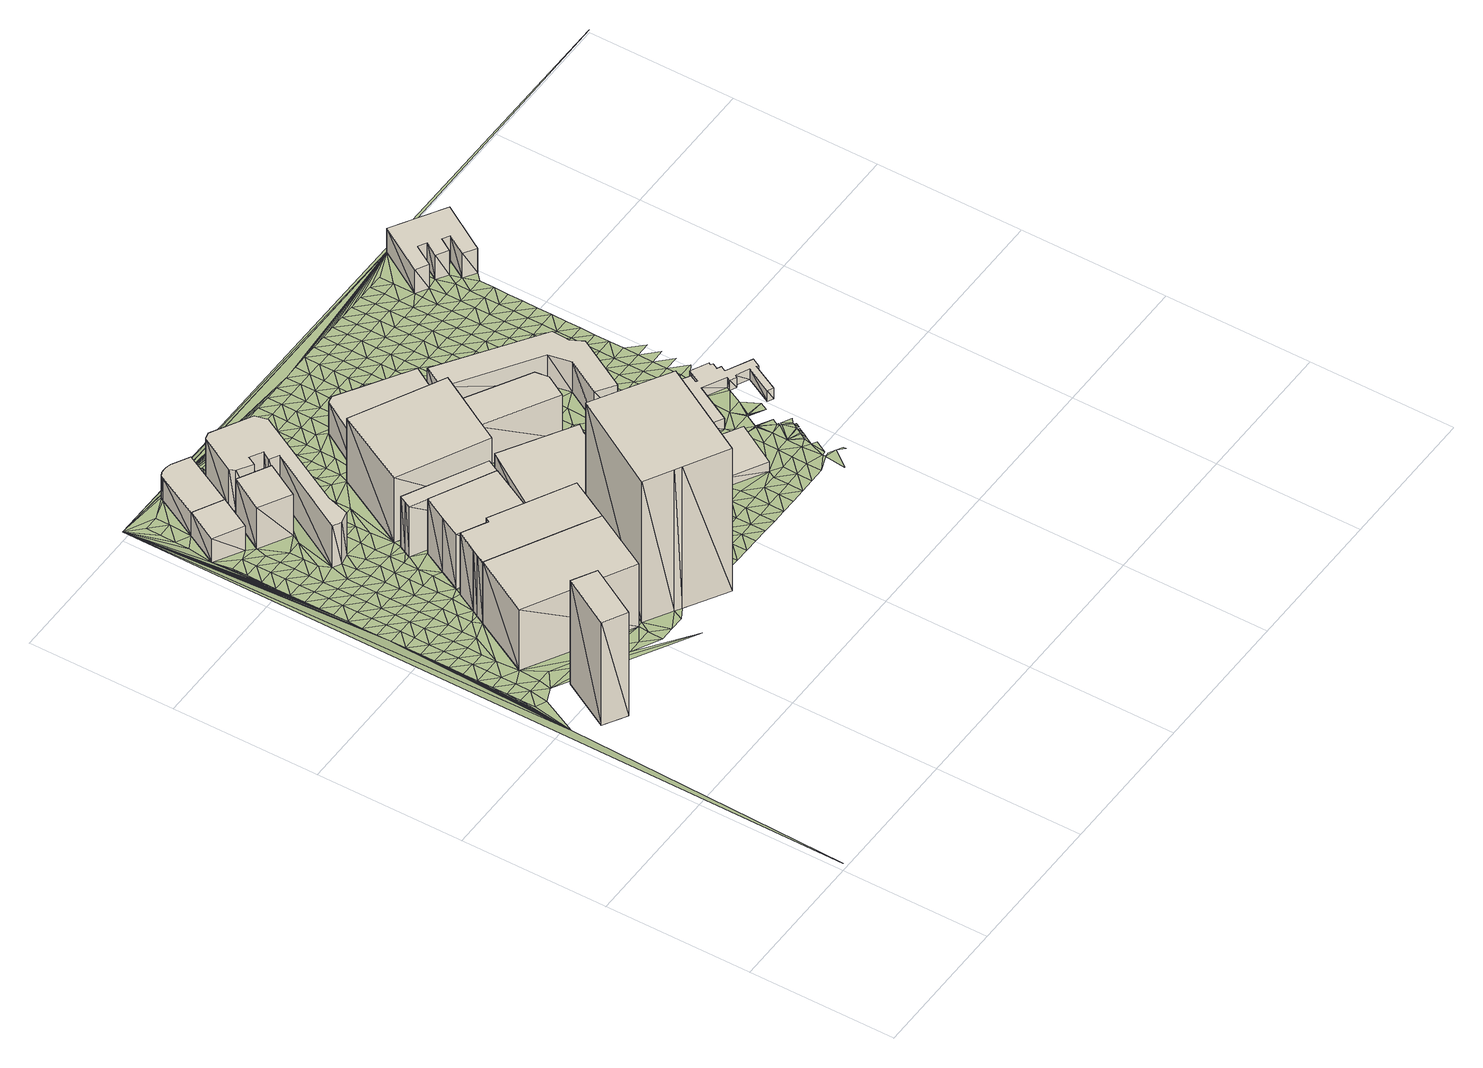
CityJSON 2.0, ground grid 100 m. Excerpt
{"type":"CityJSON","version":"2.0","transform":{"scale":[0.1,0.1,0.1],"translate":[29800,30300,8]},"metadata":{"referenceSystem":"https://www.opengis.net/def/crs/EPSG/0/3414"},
"CityObjects":{
"building1":{"type":"Building","attributes":{"height":84.47,"height_source":"onemap","building_archetype":"mixed_development","building_levels":"22","addr_housenumber":"3","addr_street":"Coleman Street","addr_postcode":"179804","gross_floor_area":51487,"built_year":"1990","onemap_storeys":28,"onemap_name":"PENINSULA.EXCELSIOR HOTEL"},"geometry":[{"type":"Solid","lod":"1","boundaries":[[[[0,1,2,3]],[[4,5,6,7]],[[3,2,5]],[[3,5,4]],[[2,1,6]],[[2,6,5]],[[1,0,7]],[[1,7,6]],[[0,3,4]],[[0,4,7]]]]}]},
"building2":{"type":"Building","attributes":{"height":49.52,"height_source":"onemap","building_archetype":"retail","building_levels":"3","addr_housenumber":"None","addr_street":"None","addr_postcode":"None","gross_floor_area":539.22,"onemap_storeys":17,"onemap_name":"GRAND PARK CITY HALL"},"geometry":[{"type":"Solid","lod":"1","boundaries":[[[[8,9,10,11,12,13]],[[14,15,16,17,18,19]],[[13,12,15]],[[13,15,14]],[[12,11,16]],[[12,16,15]],[[11,10,17]],[[11,17,16]],[[10,9,18]],[[10,18,17]],[[9,8,19]],[[9,19,18]],[[8,13,14]],[[8,14,19]]]]}]},
"building3":{"type":"Building","attributes":{"height":49.52,"height_source":"onemap","building_archetype":"industrial","building_levels":"3","addr_housenumber":"None","addr_street":"None","addr_postcode":"None","gross_floor_area":10696.5,"onemap_storeys":17,"onemap_name":"GRAND PARK CITY HALL"},"geometry":[{"type":"Solid","lod":"1","boundaries":[[[[10,20,21,22,23,11]],[[24,25,26,27,28,29]],[[11,23,25]],[[11,25,24]],[[23,22,26]],[[23,26,25]],[[22,21,27]],[[22,27,26]],[[21,20,28]],[[21,28,27]],[[20,10,29]],[[20,29,28]],[[10,11,24]],[[10,24,29]]]]}]},
"building4":{"type":"Building","attributes":{"height":19.18,"height_source":"onemap","building_archetype":"private_apartment","building_levels":"5","addr_housenumber":"50","addr_street":"Armenian Street","addr_postcode":"179938","gross_floor_area":2782.4,"onemap_storeys":6,"onemap_name":"WILMER PLACE"},"geometry":[{"type":"Solid","lod":"1","boundaries":[[[[30,31,32,33]],[[34,35,36,37]],[[33,32,35]],[[33,35,34]],[[32,31,36]],[[32,36,35]],[[31,30,37]],[[31,37,36]],[[30,33,34]],[[30,34,37]]]]}]},
"building5":{"type":"Building","attributes":{"height":49.52,"height_source":"onemap","building_archetype":"hotel","building_levels":"0","addr_housenumber":"10","addr_street":"Coleman Street","addr_postcode":"179809","gross_floor_area":20348,"built_year":"2018","onemap_storeys":17,"onemap_name":"GRAND PARK CITY HALL"},"geometry":[{"type":"Solid","lod":"1","boundaries":[[[[20,21,22,38,39,40,41,42,43,8,9,10]],[[29,44,45,46,47,48,49,50,51,26,27,28]],[[10,9,44]],[[10,44,29]],[[9,8,45]],[[9,45,44]],[[8,43,46]],[[8,46,45]],[[43,42,47]],[[43,47,46]],[[42,41,48]],[[42,48,47]],[[41,40,49]],[[41,49,48]],[[40,39,50]],[[40,50,49]],[[39,38,51]],[[39,51,50]],[[38,22,26]],[[38,26,51]],[[22,21,27]],[[22,27,26]],[[21,20,28]],[[21,28,27]],[[20,10,29]],[[20,29,28]]]]}]},
"building6":{"type":"Building","attributes":{"height":49.52,"height_source":"onemap","building_archetype":"industrial","building_levels":"0","addr_housenumber":"None","addr_street":"None","addr_postcode":"None","gross_floor_area":570.09,"onemap_storeys":17,"onemap_name":"GRAND PARK CITY HALL"},"geometry":[{"type":"Solid","lod":"1","boundaries":[[[[13,12,11,23,52,53]],[[54,55,56,57,58,59]],[[53,52,55]],[[53,55,54]],[[52,23,56]],[[52,56,55]],[[23,11,57]],[[23,57,56]],[[11,12,58]],[[11,58,57]],[[12,13,59]],[[12,59,58]],[[13,53,54]],[[13,54,59]]]]}]},
"building7":{"type":"Building","attributes":{"height":32.96,"height_source":"onemap","building_archetype":"office","building_levels":"5","addr_housenumber":"None","addr_street":"None","addr_postcode":"None","gross_floor_area":3222.1,"onemap_storeys":11,"onemap_name":"STAMFORD COURT"},"geometry":[{"type":"Solid","lod":"1","boundaries":[[[[60,61,62,63]],[[64,65,66,67]],[[63,62,65]],[[63,65,64]],[[62,61,66]],[[62,66,65]],[[61,60,67]],[[61,67,66]],[[60,63,64]],[[60,64,67]]]]}]},
"building8":{"type":"Building","attributes":{"height":18.42,"height_source":"onemap","building_archetype":"ihl","building_levels":"3","addr_housenumber":"71","addr_street":"Stamford Road","addr_postcode":"178895","gross_floor_area":2693.7,"onemap_storeys":6,"onemap_name":"VANGUARD BUILDING"},"geometry":[{"type":"Solid","lod":"1","boundaries":[[[[68,69,70,71,72,73,74,75,30,33]],[[76,77,78,79,80,81,82,83,84,85]],[[33,30,77]],[[33,77,76]],[[30,75,78]],[[30,78,77]],[[75,74,79]],[[75,79,78]],[[74,73,80]],[[74,80,79]],[[73,72,81]],[[73,81,80]],[[72,71,82]],[[72,82,81]],[[71,70,83]],[[71,83,82]],[[70,69,84]],[[70,84,83]],[[69,68,85]],[[69,85,84]],[[68,33,76]],[[68,76,85]]]]}]},
"building9":{"type":"Building","attributes":{"height":49.52,"height_source":"onemap","building_archetype":"hospital","building_levels":"3","addr_housenumber":"None","addr_street":"None","addr_postcode":"None","gross_floor_area":4389.87,"onemap_storeys":17,"onemap_name":"GRAND PARK CITY HALL"},"geometry":[{"type":"Solid","lod":"1","boundaries":[[[[8,13,53,39,40,41,42,86,43]],[[87,88,89,90,91,92,93,94,95]],[[43,86,88]],[[43,88,87]],[[86,42,89]],[[86,89,88]],[[42,41,90]],[[42,90,89]],[[41,40,91]],[[41,91,90]],[[40,39,92]],[[40,92,91]],[[39,53,93]],[[39,93,92]],[[53,13,94]],[[53,94,93]],[[13,8,95]],[[13,95,94]],[[8,43,87]],[[8,87,95]]]]}]},
"building10":{"type":"Building","attributes":{"height":44.49,"height_source":"onemap","building_archetype":"office","building_levels":"6","addr_housenumber":"None","addr_street":"None","addr_postcode":"None","gross_floor_area":9546.9,"onemap_storeys":15,"onemap_name":"SINGAPORE CHINESE CHAMBERS OF COMMERCE AND INDUSTRY"},"geometry":[{"type":"Solid","lod":"1","boundaries":[[[[96,97,98,99,100]],[[101,102,103,104,105]],[[100,99,102]],[[100,102,101]],[[99,98,103]],[[99,103,102]],[[98,97,104]],[[98,104,103]],[[97,96,105]],[[97,105,104]],[[96,100,101]],[[96,101,105]]]]}]},
"building11":{"type":"Building","attributes":{"height":49.52,"height_source":"onemap","building_archetype":"community_cultural","building_levels":"3","addr_housenumber":"None","addr_street":"None","addr_postcode":"None","gross_floor_area":525.78,"onemap_storeys":17,"onemap_name":"GRAND PARK CITY HALL"},"geometry":[{"type":"Solid","lod":"1","boundaries":[[[[53,52,23,22,38,39]],[[106,107,108,109,110,111]],[[39,38,107]],[[39,107,106]],[[38,22,108]],[[38,108,107]],[[22,23,109]],[[22,109,108]],[[23,52,110]],[[23,110,109]],[[52,53,111]],[[52,111,110]],[[53,39,106]],[[53,106,111]]]]}]},
"building12":{"type":"Building","attributes":{"height":32.96,"height_source":"onemap","building_archetype":"office","building_levels":"5","addr_housenumber":"61","addr_street":"Stamford Road","addr_postcode":"178892","gross_floor_area":6832,"built_year":"1996","onemap_storeys":11,"onemap_name":"STAMFORD COURT"},"geometry":[{"type":"Solid","lod":"1","boundaries":[[[[112,113,114,115,116,117,118,119,120,121,122,123,124,125,126]],[[127,128,129,130,131,132,133,134,135,136,137,138,139,140,141]],[[126,125,128]],[[126,128,127]],[[125,124,129]],[[125,129,128]],[[124,123,130]],[[124,130,129]],[[123,122,131]],[[123,131,130]],[[122,121,132]],[[122,132,131]],[[121,120,133]],[[121,133,132]],[[120,119,134]],[[120,134,133]],[[119,118,135]],[[119,135,134]],[[118,117,136]],[[118,136,135]],[[117,116,137]],[[117,137,136]],[[116,115,138]],[[116,138,137]],[[115,114,139]],[[115,139,138]],[[114,113,140]],[[114,140,139]],[[113,112,141]],[[113,141,140]],[[112,126,127]],[[112,127,141]]]]}]},
"building13":{"type":"Building","attributes":{"height":41.42,"height_source":"onemap","building_archetype":"community_cultural","building_levels":"0","addr_housenumber":"None","addr_street":"None","addr_postcode":"None","gross_floor_area":571.73,"onemap_storeys":14,"onemap_name":"MASJID BURHANI"},"geometry":[{"type":"Solid","lod":"1","boundaries":[[[[142,143,144,145,146]],[[147,148,149,150,151]],[[146,145,148]],[[146,148,147]],[[145,144,149]],[[145,149,148]],[[144,143,150]],[[144,150,149]],[[143,142,151]],[[143,151,150]],[[142,146,147]],[[142,147,151]]]]}]},
"building14":{"type":"Building","attributes":{"height":115.48,"height_source":"onemap","building_archetype":"mixed_development","building_levels":"0","addr_housenumber":"111","addr_street":"North Bridge Road","addr_postcode":"179098","gross_floor_area":50051,"built_year":"1980","onemap_storeys":38,"onemap_name":"PENINSULA PLAZA"},"geometry":[{"type":"Solid","lod":"1","boundaries":[[[[152,153,154,155,156,157]],[[158,159,160,161,162,163]],[[157,156,159]],[[157,159,158]],[[156,155,160]],[[156,160,159]],[[155,154,161]],[[155,161,160]],[[154,153,162]],[[154,162,161]],[[153,152,163]],[[153,163,162]],[[152,157,158]],[[152,158,163]]]]}]},
"building15":{"type":"Building","attributes":{"height":51.74,"height_source":"onemap","building_archetype":"hotel","building_levels":"0","addr_housenumber":"1","addr_street":"Hill Street","addr_postcode":"179949","gross_floor_area":3758.71,"built_year":"2024","onemap_storeys":17,"onemap_name":"TELEPHONE HOUSE"},"geometry":[{"type":"Solid","lod":"1","boundaries":[[[[164,165,166,167,168,169]],[[170,171,172,173,174,175]],[[169,168,171]],[[169,171,170]],[[168,167,172]],[[168,172,171]],[[167,166,173]],[[167,173,172]],[[166,165,174]],[[166,174,173]],[[165,164,175]],[[165,175,174]],[[164,169,170]],[[164,170,175]]]]}]},
"building16":{"type":"Building","attributes":{"height":17.81,"height_source":"onemap","building_archetype":"industrial","building_levels":"0","addr_housenumber":"None","addr_street":"None","addr_postcode":"None","gross_floor_area":4002.38,"onemap_storeys":6,"onemap_name":"CAPITOL PIAZZA"},"geometry":[{"type":"Solid","lod":"1","boundaries":[[[[176,177,178,179,180,181,182,183,184]],[[185,186,187,188,189,190,191,192,193]],[[184,183,186]],[[184,186,185]],[[183,182,187]],[[183,187,186]],[[182,181,188]],[[182,188,187]],[[181,180,189]],[[181,189,188]],[[180,179,190]],[[180,190,189]],[[179,178,191]],[[179,191,190]],[[178,177,192]],[[178,192,191]],[[177,176,193]],[[177,193,192]],[[176,184,185]],[[176,185,193]]]]}]},
"building17":{"type":"Building","attributes":{"height":25.91,"height_source":"onemap","building_archetype":"non_ihl","building_levels":"3","addr_housenumber":"None","addr_street":"None","addr_postcode":"None","gross_floor_area":6447.75,"onemap_storeys":9,"onemap_name":"STAMFORD HOUSE"},"geometry":[{"type":"Solid","lod":"1","boundaries":[[[[194,195,196,197,198,199,200,201]],[[202,203,204,205,206,207,208,209]],[[201,200,203]],[[201,203,202]],[[200,199,204]],[[200,204,203]],[[199,198,205]],[[199,205,204]],[[198,197,206]],[[198,206,205]],[[197,196,207]],[[197,207,206]],[[196,195,208]],[[196,208,207]],[[195,194,209]],[[195,209,208]],[[194,201,202]],[[194,202,209]]]]}]},
"building18":{"type":"Building","attributes":{"height":34.6,"height_source":"onemap","building_archetype":"industrial","building_levels":"0","addr_housenumber":"None","addr_street":"None","addr_postcode":"None","gross_floor_area":1329.32,"onemap_storeys":12,"onemap_name":"CAPITOL THEATRE"},"geometry":[{"type":"Solid","lod":"1","boundaries":[[[[210,211,212,213,214]],[[215,216,217,218,219]],[[214,213,216]],[[214,216,215]],[[213,212,217]],[[213,217,216]],[[212,211,218]],[[212,218,217]],[[211,210,219]],[[211,219,218]],[[210,214,215]],[[210,215,219]]]]}]},
"building19":{"type":"Building","attributes":{"height":6.83,"height_source":"onemap","building_archetype":"retail","building_levels":"1","addr_housenumber":"None","addr_street":"None","addr_postcode":"None","gross_floor_area":938.43,"onemap_storeys":2,"onemap_name":"SAINT ANDREW'S CATHEDRAL"},"geometry":[{"type":"Solid","lod":"1","boundaries":[[[[220,221,222,223]],[[224,225,226,227]],[[223,222,225]],[[223,225,224]],[[222,221,226]],[[222,226,225]],[[221,220,227]],[[221,227,226]],[[220,223,224]],[[220,224,227]]]]}]},
"building20":{"type":"Building","attributes":{"height":23.26,"height_source":"onemap","building_archetype":"hospital","building_levels":"3","addr_housenumber":"None","addr_street":"None","addr_postcode":"None","gross_floor_area":6256.83,"onemap_storeys":8,"onemap_name":"CAPITOL BUILDING"},"geometry":[{"type":"Solid","lod":"1","boundaries":[[[[228,229,230,231,232,233,234,235,236,237,238]],[[239,240,241,242,243,244,245,246,247,248,249]],[[238,237,240]],[[238,240,239]],[[237,236,241]],[[237,241,240]],[[236,235,242]],[[236,242,241]],[[235,234,243]],[[235,243,242]],[[234,233,244]],[[234,244,243]],[[233,232,245]],[[233,245,244]],[[232,231,246]],[[232,246,245]],[[231,230,247]],[[231,247,246]],[[230,229,248]],[[230,248,247]],[[229,228,249]],[[229,249,248]],[[228,238,239]],[[228,239,249]]]]}]},
"building21":{"type":"Building","attributes":{"height":7.81,"height_source":"onemap","building_archetype":"hdb","building_levels":"0","addr_housenumber":"None","addr_street":"None","addr_postcode":"None","gross_floor_area":1093.94,"onemap_storeys":3,"onemap_name":"SAINT ANDREW'S CATHEDRAL"},"geometry":[{"type":"Solid","lod":"1","boundaries":[[[[250,251,252,253,254,255,256,257,258,259,260,261,262,263,264,265,266,267,268,269,270,271,272,273]],[[274,275,276,277,278,279,280,281,282,283,284,285,286,287,288,289,290,291,292,293,294,295,296,297]],[[273,272,275]],[[273,275,274]],[[272,271,276]],[[272,276,275]],[[271,270,277]],[[271,277,276]],[[270,269,278]],[[270,278,277]],[[269,268,279]],[[269,279,278]],[[268,267,280]],[[268,280,279]],[[267,266,281]],[[267,281,280]],[[266,265,282]],[[266,282,281]],[[265,264,283]],[[265,283,282]],[[264,263,284]],[[264,284,283]],[[263,262,285]],[[263,285,284]],[[262,261,286]],[[262,286,285]],[[261,260,287]],[[261,287,286]],[[260,259,288]],[[260,288,287]],[[259,258,289]],[[259,289,288]],[[258,257,290]],[[258,290,289]],[[257,256,291]],[[257,291,290]],[[256,255,292]],[[256,292,291]],[[255,254,293]],[[255,293,292]],[[254,253,294]],[[254,294,293]],[[253,252,295]],[[253,295,294]],[[252,251,296]],[[252,296,295]],[[251,250,297]],[[251,297,296]],[[250,273,274]],[[250,274,297]]]]}]},
"building22":{"type":"Building","attributes":{"height":19.43,"height_source":"onemap","building_archetype":"private_apartment","building_levels":"0","addr_housenumber":"None","addr_street":"None","addr_postcode":"None","gross_floor_area":1295.52,"onemap_storeys":6,"onemap_name":"SMRT HEADQUARTER BUILDING"},"geometry":[{"type":"Solid","lod":"1","boundaries":[[[[298,299,300,301,302,303,304,305,306,307,308,309,310]],[[311,312,313,314,315,316,317,318,319,320,321,322,323]],[[310,309,312]],[[310,312,311]],[[309,308,313]],[[309,313,312]],[[308,307,314]],[[308,314,313]],[[307,306,315]],[[307,315,314]],[[306,305,316]],[[306,316,315]],[[305,304,317]],[[305,317,316]],[[304,303,318]],[[304,318,317]],[[303,302,319]],[[303,319,318]],[[302,301,320]],[[302,320,319]],[[301,300,321]],[[301,321,320]],[[300,299,322]],[[300,322,321]],[[299,298,323]],[[299,323,322]],[[298,310,311]],[[298,311,323]]]]}]},
"terrain1":{"type":"TINRelief","geometry":[{"type":"CompositeSurface","lod":"1","boundaries":[[[324,325,326]],[[325,327,328]],[[329,327,325]],[[330,325,328]],[[331,325,330]],[[332,325,331]],[[333,325,332]],[[327,334,328]],[[327,329,334]],[[335,325,333]],[[330,328,334]],[[336,325,335]],[[330,337,331]],[[338,325,336]],[[334,337,330]],[[339,325,338]],[[334,329,340]],[[332,331,341]],[[342,325,339]],[[337,341,331]],[[333,332,343]],[[337,334,344]],[[341,345,332]],[[340,344,334]],[[335,333,343]],[[332,345,343]],[[337,20,341]],[[335,346,336]],[[337,344,20]],[[346,335,343]],[[345,341,347]],[[340,348,344]],[[338,336,349]],[[345,347,343]],[[341,20,347]],[[349,336,346]],[[348,20,344]],[[350,339,338]],[[346,343,351]],[[350,338,349]],[[342,326,325]],[[340,352,348]],[[351,343,347]],[[339,353,342]],[[346,354,349]],[[350,355,339]],[[354,346,351]],[[356,342,353]],[[339,355,353]],[[352,340,357]],[[358,350,349]],[[358,349,354]],[[20,348,359]],[[356,360,361]],[[347,362,351]],[[353,360,356]],[[363,355,350]],[[350,358,364]],[[365,361,366]],[[354,351,362]],[[10,347,20]],[[359,348,352]],[[360,366,361]],[[350,364,363]],[[367,353,355]],[[358,354,362]],[[368,365,369]],[[360,353,367]],[[366,370,365]],[[355,363,367]],[[358,371,364]],[[342,356,326]],[[357,359,352]],[[372,368,369]],[[365,370,369]],[[358,362,371]],[[347,10,362]],[[360,373,366]],[[356,361,326]],[[364,374,363]],[[367,373,360]],[[372,375,376]],[[361,365,326]],[[371,374,364]],[[370,366,377]],[[369,375,372]],[[378,367,363]],[[379,359,357]],[[365,368,326]],[[373,377,366]],[[380,376,381]],[[363,374,378]],[[382,357,340]],[[370,383,369]],[[384,371,362]],[[368,372,326]],[[375,381,376]],[[373,367,385]],[[377,383,370]],[[21,20,359]],[[372,376,326]],[[385,367,378]],[[357,386,379]],[[387,380,388]],[[375,369,389]],[[390,374,371]],[[381,391,380]],[[362,10,384]],[[392,377,373]],[[376,380,326]],[[383,389,369]],[[359,379,393]],[[387,394,31]],[[380,391,388]],[[385,392,373]],[[371,384,390]],[[395,394,387]],[[375,396,381]],[[378,374,397]],[[387,326,380]],[[394,398,31]],[[389,396,375]],[[383,377,399]],[[397,385,378]],[[387,388,395]],[[392,400,377]],[[397,374,390]],[[398,394,401]],[[391,381,402]],[[398,403,31]],[[393,379,386]],[[9,384,10]],[[389,383,399]],[[396,402,381]],[[377,400,399]],[[31,326,387]],[[392,385,404]],[[394,395,401]],[[384,8,390]],[[405,403,398]],[[391,406,388]],[[385,397,404]],[[9,8,384]],[[389,407,396]],[[391,402,406]],[[31,403,405]],[[408,400,392]],[[398,401,405]],[[399,407,389]],[[382,386,357]],[[359,393,21]],[[388,409,395]],[[386,410,393]],[[404,408,392]],[[402,396,411]],[[390,412,397]],[[406,409,388]],[[326,31,413]],[[400,414,399]],[[8,412,390]],[[407,411,396]],[[395,415,401]],[[404,397,412]],[[408,414,400]],[[395,409,415]],[[410,386,416]],[[32,31,405]],[[413,31,30]],[[417,406,402]],[[418,407,399]],[[326,413,419]],[[401,420,405]],[[421,408,404]],[[414,418,399]],[[411,112,402]],[[422,326,419]],[[420,401,415]],[[404,412,421]],[[410,21,393]],[[423,409,406]],[[424,411,407]],[[412,8,43]],[[413,30,419]],[[112,417,402]],[[326,422,425]],[[418,424,407]],[[415,409,423]],[[414,408,426]],[[406,417,423]],[[408,421,427]],[[60,405,420]],[[32,405,60]],[[410,416,428]],[[422,419,429]],[[424,430,411]],[[408,427,426]],[[412,98,421]],[[411,113,112]],[[420,415,431]],[[432,418,414]],[[410,428,21]],[[412,43,98]],[[433,326,425]],[[429,419,30]],[[430,113,411]],[[425,422,429]],[[431,415,423]],[[414,426,432]],[[420,431,60]],[[434,424,418]],[[427,421,435]],[[416,436,428]],[[43,86,98]],[[424,434,430]],[[435,421,98]],[[425,429,433]],[[434,418,432]],[[437,417,112]],[[417,437,423]],[[153,21,428]],[[427,438,426]],[[428,436,153]],[[430,114,113]],[[431,423,437]],[[63,32,60]],[[426,438,432]],[[430,434,439]],[[427,435,438]],[[61,60,431]],[[74,326,433]],[[98,86,41]],[[439,114,430]],[[98,97,435]],[[30,75,429]],[[434,432,440]],[[438,441,432]],[[41,86,42]],[[75,433,429]],[[32,63,33]],[[431,437,61]],[[435,97,438]],[[436,154,153]],[[440,439,434]],[[432,441,440]],[[326,74,73]],[[439,442,114]],[[436,443,154]],[[73,72,326]],[[21,153,22]],[[441,438,144]],[[439,440,444]],[[72,71,326]],[[96,438,97]],[[433,75,74]],[[98,41,99]],[[444,442,439]],[[143,440,441]],[[112,126,437]],[[114,445,115]],[[438,96,144]],[[144,143,441]],[[445,114,442]],[[120,33,63]],[[155,154,443]],[[444,440,165]],[[142,440,143]],[[121,120,63]],[[165,440,142]],[[115,445,446]],[[61,437,126]],[[447,442,444]],[[63,122,121]],[[447,444,165]],[[445,442,448]],[[68,33,120]],[[448,446,445]],[[63,62,122]],[[448,442,447]],[[446,449,115]],[[62,61,126]],[[152,22,153]],[[446,448,450]],[[99,41,40]],[[451,446,450]],[[144,96,145]],[[447,165,452]],[[125,122,62]],[[446,451,449]],[[447,452,448]],[[68,120,119]],[[124,123,122]],[[124,122,125]],[[452,450,448]],[[62,126,125]],[[142,146,165]],[[451,450,453]],[[454,69,68]],[[22,152,38]],[[453,449,451]],[[449,116,115]],[[453,450,452]],[[99,455,177]],[[40,455,99]],[[69,456,70]],[[39,38,152]],[[68,119,454]],[[165,164,452]],[[100,145,96]],[[449,453,457]],[[454,458,69]],[[454,119,118]],[[99,177,459]],[[457,460,449]],[[99,459,100]],[[177,455,461]],[[40,461,455]],[[39,152,40]],[[453,452,164]],[[457,453,462]],[[454,118,458]],[[458,456,69]],[[463,177,461]],[[460,116,449]],[[40,463,461]],[[460,457,462]],[[146,166,165]],[[463,40,152]],[[164,462,453]],[[459,145,100]],[[462,464,460]],[[458,118,465]],[[70,456,466]],[[464,467,460]],[[465,118,117]],[[468,177,463]],[[460,467,469]],[[152,468,463]],[[145,459,166]],[[116,460,469]],[[464,462,470]],[[470,462,164]],[[471,459,177]],[[466,472,70]],[[456,458,465]],[[166,146,145]],[[473,467,464]],[[156,474,157]],[[470,473,464]],[[474,475,476]],[[477,469,467]],[[195,470,164]],[[478,468,152]],[[467,473,477]],[[465,117,479]],[[456,465,479]],[[471,166,459]],[[472,480,70]],[[116,469,481]],[[469,477,482]],[[116,483,117]],[[474,476,484]],[[485,473,470]],[[476,475,486]],[[470,195,485]],[[479,466,456]],[[482,481,469]],[[479,117,483]],[[477,473,487]],[[475,488,486]],[[481,483,116]],[[178,177,468]],[[177,176,471]],[[152,157,478]],[[164,197,195]],[[480,489,70]],[[477,487,482]],[[487,473,485]],[[476,486,490]],[[491,466,479]],[[492,468,478]],[[471,167,166]],[[484,157,474]],[[481,482,493]],[[483,491,479]],[[490,484,476]],[[487,493,482]],[[494,483,481]],[[495,486,488]],[[489,496,70]],[[472,466,491]],[[195,194,485]],[[481,493,494]],[[486,495,490]],[[488,497,495]],[[196,195,197]],[[498,491,483]],[[194,487,485]],[[483,494,499]],[[478,500,492]],[[471,176,167]],[[310,326,71]],[[501,493,487]],[[484,490,502]],[[178,468,492]],[[491,498,472]],[[499,498,483]],[[495,502,490]],[[164,169,197]],[[496,503,70]],[[157,500,478]],[[494,493,504]],[[168,167,213]],[[505,495,497]],[[213,167,176]],[[502,506,484]],[[487,194,501]],[[494,504,499]],[[498,480,472]],[[501,504,493]],[[507,157,484]],[[507,484,506]],[[502,495,508]],[[508,495,505]],[[503,509,70]],[[492,500,178]],[[498,499,510]],[[504,511,499]],[[512,506,502]],[[500,157,513]],[[510,480,498]],[[507,514,157]],[[510,499,511]],[[508,512,502]],[[194,201,501]],[[515,504,501]],[[513,157,514]],[[168,213,212]],[[506,516,507]],[[517,508,505]],[[71,70,310]],[[513,178,500]],[[512,518,506]],[[501,201,515]],[[489,480,510]],[[519,511,504]],[[514,507,516]],[[516,506,518]],[[512,508,520]],[[504,515,519]],[[521,508,517]],[[198,197,169]],[[522,510,511]],[[514,523,513]],[[169,168,212]],[[516,523,514]],[[508,521,520]],[[524,178,513]],[[510,522,489]],[[525,518,512]],[[522,511,519]],[[214,213,176]],[[526,515,201]],[[513,523,524]],[[512,520,525]],[[516,518,527]],[[517,528,521]],[[515,529,519]],[[178,524,530]],[[522,496,489]],[[169,199,198]],[[201,531,526]],[[515,526,529]],[[527,518,525]],[[532,523,516]],[[521,533,520]],[[519,534,522]],[[521,528,533]],[[534,519,529]],[[516,527,532]],[[535,199,169]],[[212,535,169]],[[524,523,536]],[[520,537,525]],[[179,178,530]],[[496,522,538]],[[533,537,520]],[[524,536,530]],[[538,522,534]],[[536,523,532]],[[539,529,526]],[[527,525,220]],[[540,526,531]],[[184,214,176]],[[541,199,535]],[[537,542,525]],[[531,201,200]],[[543,533,528]],[[527,220,532]],[[503,496,538]],[[539,526,540]],[[220,525,542]],[[544,534,529]],[[181,545,182]],[[546,530,536]],[[543,528,547]],[[181,180,545]],[[229,199,541]],[[548,537,533]],[[529,539,544]],[[549,530,546]],[[550,538,534]],[[531,551,540]],[[552,535,212]],[[179,530,549]],[[182,553,183]],[[532,554,536]],[[537,548,542]],[[533,543,548]],[[554,532,220]],[[553,182,545]],[[538,550,503]],[[541,535,555]],[[534,544,550]],[[546,536,554]],[[229,200,199]],[[539,540,556]],[[180,557,545]],[[183,553,184]],[[551,558,540]],[[557,180,179]],[[531,559,551]],[[543,547,560]],[[541,555,229]],[[179,549,561]],[[539,556,544]],[[546,562,549]],[[550,509,503]],[[556,540,558]],[[535,552,555]],[[542,221,220]],[[554,562,546]],[[179,561,557]],[[531,200,559]],[[545,563,553]],[[548,543,564]],[[212,211,552]],[[542,548,221]],[[561,549,565]],[[557,563,545]],[[560,564,543]],[[550,544,566]],[[556,567,544]],[[562,565,549]],[[184,553,568]],[[229,555,569]],[[570,558,551]],[[554,220,223]],[[571,551,559]],[[214,184,568]],[[566,509,550]],[[544,567,566]],[[563,572,553]],[[564,573,548]],[[574,557,561]],[[551,571,570]],[[555,552,569]],[[575,561,565]],[[310,70,509]],[[576,556,558]],[[577,562,554]],[[228,200,229]],[[553,572,568]],[[573,221,548]],[[557,574,563]],[[574,561,575]],[[578,559,200]],[[564,560,579]],[[580,509,566]],[[576,558,570]],[[581,567,556]],[[559,582,571]],[[565,562,583]],[[568,584,214]],[[585,572,563]],[[564,579,573]],[[578,200,228]],[[582,559,578]],[[579,560,586]],[[577,554,223]],[[552,587,569]],[[565,583,575]],[[556,576,581]],[[585,563,574]],[[562,577,583]],[[584,588,214]],[[588,210,214]],[[589,566,567]],[[570,571,590]],[[568,572,591]],[[587,552,211]],[[592,221,573]],[[590,571,582]],[[567,581,589]],[[585,591,572]],[[579,592,573]],[[593,580,566]],[[570,594,576]],[[574,575,595]],[[228,596,578]],[[583,597,575]],[[568,232,584]],[[582,578,596]],[[590,594,570]],[[595,585,574]],[[568,591,232]],[[566,589,593]],[[597,595,575]],[[569,230,229]],[[581,576,598]],[[586,599,579]],[[600,587,211]],[[590,582,601]],[[583,577,602]],[[577,223,602]],[[594,598,576]],[[603,588,584]],[[604,591,585]],[[582,596,601]],[[599,586,605]],[[210,606,211]],[[228,607,596]],[[608,221,592]],[[589,581,609]],[[602,597,583]],[[610,592,579]],[[210,588,606]],[[584,232,603]],[[585,595,604]],[[598,609,581]],[[594,590,611]],[[230,569,587]],[[612,590,601]],[[599,610,579]],[[211,606,600]],[[233,232,591]],[[593,589,613]],[[266,602,223]],[[587,600,614]],[[594,611,598]],[[595,597,615]],[[233,591,604]],[[609,613,589]],[[590,612,611]],[[603,606,588]],[[616,597,602]],[[601,596,617]],[[618,221,608]],[[592,610,608]],[[595,615,604]],[[596,607,617]],[[615,597,616]],[[599,605,619]],[[620,609,598]],[[266,223,267]],[[618,222,221]],[[613,621,593]],[[601,622,612]],[[598,611,620]],[[606,614,600]],[[232,231,603]],[[617,622,601]],[[623,613,609]],[[610,599,624]],[[625,619,605]],[[607,228,626]],[[267,223,222]],[[614,230,587]],[[615,627,604]],[[233,604,628]],[[609,620,623]],[[629,602,266]],[[630,611,612]],[[616,602,629]],[[610,624,608]],[[599,619,624]],[[622,631,612]],[[628,604,627]],[[231,606,603]],[[632,621,613]],[[633,617,607]],[[630,620,611]],[[629,615,616]],[[613,623,632]],[[612,631,630]],[[634,625,635]],[[230,614,606]],[[617,633,622]],[[633,607,636]],[[618,608,637]],[[624,638,608]],[[636,607,639]],[[640,627,615]],[[621,632,641]],[[625,634,642]],[[230,606,231]],[[643,644,619]],[[644,624,619]],[[623,620,645]],[[646,631,622]],[[647,267,222]],[[648,620,630]],[[637,608,638]],[[222,618,649]],[[622,633,646]],[[615,629,640]],[[233,628,650]],[[623,645,632]],[[651,628,627]],[[645,620,648]],[[652,647,222]],[[618,637,653]],[[624,654,638]],[[655,630,631]],[[656,644,643]],[[654,624,644]],[[639,607,626]],[[649,618,653]],[[265,629,266]],[[636,657,633]],[[228,238,626]],[[658,222,649]],[[631,646,655]],[[651,627,640]],[[659,222,658]],[[222,659,652]],[[660,641,632]],[[657,636,639]],[[647,661,267]],[[662,638,654]],[[663,664,634]],[[654,644,665]],[[648,630,666]],[[660,632,645]],[[638,662,667]],[[668,233,650]],[[669,653,637]],[[646,633,670]],[[637,671,669]],[[672,637,638]],[[630,655,666]],[[628,651,650]],[[667,673,638]],[[310,509,580]],[[652,674,647]],[[670,633,657]],[[667,662,675]],[[673,676,638]],[[648,677,645]],[[637,678,671]],[[679,641,660]],[[680,667,675]],[[629,265,640]],[[681,638,676]],[[682,671,678]],[[672,638,683]],[[668,234,233]],[[684,652,685]],[[681,683,638]],[[666,677,648]],[[661,647,686]],[[686,647,674]],[[672,678,637]],[[655,646,687]],[[688,657,639]],[[689,690,682]],[[691,690,689]],[[692,646,670]],[[673,693,676]],[[661,268,267]],[[694,660,645]],[[651,640,695]],[[626,688,639]],[[674,652,684]],[[689,682,678]],[[687,666,655]],[[696,676,693]],[[677,694,645]],[[687,646,692]],[[697,678,672]],[[698,670,657]],[[695,650,651]],[[593,310,580]],[[681,699,683]],[[700,661,686]],[[679,660,701]],[[681,702,699]],[[695,640,265]],[[661,700,703]],[[657,688,698]],[[683,704,705]],[[683,699,704]],[[706,677,666]],[[694,701,660]],[[707,699,702]],[[692,670,708]],[[709,668,650]],[[666,687,706]],[[704,710,705]],[[711,712,713]],[[714,661,703]],[[670,698,708]],[[695,709,650]],[[711,715,712]],[[715,711,716]],[[714,703,717]],[[717,718,714]],[[719,688,626]],[[701,720,679]],[[716,721,718]],[[722,694,677]],[[677,706,723]],[[238,724,626]],[[687,692,725]],[[621,310,593]],[[708,726,692]],[[626,724,719]],[[709,727,668]],[[728,695,265]],[[694,722,701]],[[698,688,729]],[[668,730,234]],[[677,723,722]],[[721,716,711]],[[721,714,718]],[[661,270,268]],[[687,725,706]],[[725,692,726]],[[727,730,668]],[[714,270,661]],[[729,708,698]],[[709,695,731]],[[729,688,719]],[[732,720,701]],[[264,728,265]],[[695,728,731]],[[235,234,733]],[[236,235,734]],[[735,723,706]],[[701,722,732]],[[237,236,734]],[[736,724,238]],[[737,726,708]],[[727,709,738]],[[263,262,264]],[[735,706,725]],[[730,733,234]],[[621,641,310]],[[724,739,719]],[[708,729,737]],[[731,738,709]],[[740,238,237]],[[732,741,720]],[[736,739,724]],[[269,268,270]],[[235,733,734]],[[264,262,261]],[[722,723,742]],[[725,726,743]],[[727,744,730]],[[261,728,264]],[[745,723,735]],[[719,746,729]],[[731,728,747]],[[740,736,238]],[[737,743,726]],[[738,744,727]],[[742,732,722]],[[734,740,237]],[[723,745,742]],[[746,719,739]],[[747,728,261]],[[748,735,725]],[[733,730,749]],[[729,750,737]],[[751,738,731]],[[743,748,725]],[[744,749,730]],[[641,679,310]],[[752,741,732]],[[746,750,729]],[[747,751,731]],[[745,735,753]],[[739,736,754]],[[733,755,734]],[[732,742,752]],[[756,736,740]],[[757,743,737]],[[744,738,758]],[[748,753,735]],[[755,733,749]],[[746,739,754]],[[750,757,737]],[[736,756,754]],[[758,738,751]],[[742,745,759]],[[734,760,740]],[[761,747,261]],[[741,752,762]],[[748,743,763]],[[764,749,744]],[[753,759,745]],[[755,760,734]],[[746,765,750]],[[747,761,751]],[[679,720,310]],[[743,757,763]],[[764,744,758]],[[752,742,766]],[[756,740,767]],[[754,765,746]],[[748,768,753]],[[759,766,742]],[[760,767,740]],[[757,750,769]],[[755,749,770]],[[758,751,771]],[[763,768,748]],[[772,749,764]],[[773,762,752]],[[756,774,754]],[[765,769,750]],[[759,753,775]],[[760,755,770]],[[766,773,752]],[[767,774,756]],[[770,749,772]],[[776,764,758]],[[768,775,753]],[[720,741,310]],[[777,763,757]],[[765,754,778]],[[769,779,757]],[[760,780,767]],[[773,781,762]],[[774,778,754]],[[766,759,298]],[[763,777,768]],[[782,772,764]],[[759,775,783]],[[757,779,777]],[[770,780,760]],[[765,784,769]],[[298,759,783]],[[774,767,785]],[[778,784,765]],[[773,766,786]],[[787,775,768]],[[780,785,767]],[[779,769,788]],[[787,768,777]],[[741,762,310]],[[298,786,766]],[[786,781,773]],[[784,788,769]],[[778,774,789]],[[785,790,774]],[[783,775,299]],[[787,791,775]],[[777,779,792]],[[784,778,789]],[[299,298,783]],[[788,793,779]],[[774,790,789]],[[775,791,299]],[[786,794,781]],[[792,787,777]],[[779,793,792]],[[784,795,788]],[[781,310,762]],[[789,795,784]],[[796,791,787]],[[793,788,797]],[[787,792,798]],[[795,797,788]],[[299,791,302]],[[787,798,796]],[[326,310,799]],[[786,298,310]],[[781,794,310]],[[792,793,800]],[[797,801,793]],[[791,796,302]],[[798,792,800]],[[794,786,310]],[[793,801,800]],[[300,299,302]],[[796,798,306]],[[302,796,303]],[[800,802,798]],[[802,306,798]],[[303,796,306]],[[301,300,302]],[[307,306,802]],[[305,303,306]],[[303,305,304]]]}]}
},
"vertices":[
[184,1798,72],[342,1709,67],[536,2048,60],[378,2137,65],[378,2137,916],[536,2048,916],[342,1709,916],[184,1798,916],
[582,2944,58],[557,2898,59],[526,2842,60],[662,2769,56],[691,2823,55],[718,2871,54],[718,2871,555],[691,2823,555],[662,2769,555],[526,2842,555],[557,2898,555],[582,2944,555],
[311,2448,67],[1010,2071,45],[1226,2465,38],[1093,2537,42],[662,2769,562],[1093,2537,562],[1226,2465,562],[1010,2071,562],[311,2448,562],[526,2842,562],
[195,4651,74],[80,4431,73],[274,4325,67],[393,4545,71],[393,4545,266],[274,4325,266],[80,4431,266],[195,4651,266],
[1254,2518,37],[1281,2568,36],[1374,2737,33],[844,3022,50],[827,2991,50],[657,3083,56],[557,2898,562],[582,2944,562],[657,3083,562],[827,2991,562],[844,3022,562],[1374,2737,562],[1281,2568,562],[1254,2518,562],
[1122,2590,41],[1149,2639,41],[1149,2639,551],[1122,2590,551],[1093,2537,551],[662,2769,551],[691,2823,551],[718,2871,551],
[322,4276,65],[531,4159,62],[664,4394,68],[455,4510,71],[455,4510,400],[664,4394,400],[531,4159,400],[322,4276,400],
[581,4902,77],[466,4966,79],[444,4973,80],[424,4976,80],[401,4976,80],[380,4974,80],[360,4963,81],[344,4939,80],[393,4545,265],[195,4651,265],[344,4939,265],[360,4963,265],[380,4974,265],[401,4976,265],[424,4976,265],[444,4973,265],[466,4966,265],[581,4902,265],
[736,3040,53],[657,3083,553],[736,3040,553],[827,2991,553],[844,3022,553],[1374,2737,553],[1281,2568,553],[1149,2639,553],[718,2871,553],[582,2944,553],
[842,3428,50],[759,3268,52],[686,3127,55],[1103,2914,42],[1259,3215,38],[1259,3215,500],[1103,2914,500],[686,3127,500],[759,3268,500],[842,3428,500],
[1281,2568,538],[1254,2518,538],[1226,2465,538],[1093,2537,538],[1122,2590,538],[1149,2639,538],
[434,3826,62],[489,3795,60],[570,3814,58],[617,3969,57],[968,4616,69],[950,4700,71],[683,4847,75],[639,4837,76],[498,4586,72],[510,4546,72],[612,4483,70],[643,4540,71],[729,4493,70],[694,4434,69],[755,4398,68],[755,4398,405],[694,4434,405],[729,4493,405],[643,4540,405],[612,4483,405],[510,4546,405],[498,4586,405],[639,4837,405],[683,4847,405],[950,4700,405],[968,4616,405],[617,3969,405],[570,3814,405],[489,3795,405],[434,3826,405],
[803,3588,51],[779,3542,51],[758,3502,52],[1286,3232,39],[1330,3317,41],[1330,3317,466],[1286,3232,466],[758,3502,466],[779,3542,466],[803,3588,466],
[1420,2706,32],[1050,2076,44],[1234,1972,38],[1282,1945,37],[1566,1783,28],[1925,2409,18],[1925,2409,1199],[1566,1783,1199],[1282,1945,1199],[1234,1972,1199],[1050,2076,1199],[1420,2706,1199],
[1077,4142,61],[814,3641,50],[1400,3343,41],[1497,3515,46],[1545,3598,48],[1679,3832,52],[1679,3832,579],[1545,3598,579],[1497,3515,579],[1400,3343,579],[814,3641,579],[1077,4142,579],
[1603,3454,44],[1297,2986,36],[1982,2551,22],[2152,2846,29],[2077,2890,30],[2006,2972,32],[1997,3036,34],[2028,3114,36],[2074,3170,37],[2074,3170,223],[2028,3114,223],[1997,3036,223],[2006,2972,223],[2077,2890,223],[2152,2846,223],[1982,2551,223],[1297,2986,223],[1603,3454,223],
[1350,4444,63],[1179,4162,62],[1434,4009,57],[1422,3989,57],[1670,3840,52],[1681,3857,52],[1864,4160,54],[1397,4452,62],[1397,4452,322],[1864,4160,322],[1681,3857,322],[1670,3840,322],[1422,3989,322],[1434,4009,322],[1179,4162,322],[1350,4444,322],
[2159,3438,42],[2146,3529,43],[1708,3780,51],[1587,3571,47],[2075,3293,40],[2075,3293,397],[1587,3571,397],[1708,3780,397],[2146,3529,397],[2159,3438,397],
[2278,2286,15],[2525,2146,12],[2690,2432,19],[2443,2573,23],[2443,2573,91],[2690,2432,91],[2525,2146,91],[2278,2286,91],
[1927,4135,53],[1845,3979,52],[2398,3605,41],[2428,3452,39],[2290,3210,38],[2415,3129,35],[2615,3482,37],[2605,3502,37],[2572,3567,38],[2577,3652,39],[2579,3688,40],[2579,3688,285],[2577,3652,285],[2572,3567,285],[2605,3502,285],[2615,3482,285],[2415,3129,285],[2290,3210,285],[2428,3452,285],[2398,3605,285],[1845,3979,285],[1927,4135,285],
[2997,2466,20],[3035,2447,20],[3129,2628,21],[3143,2620,21],[3172,2676,21],[3000,2764,24],[3019,2799,24],[2991,2813,25],[3012,2853,25],[2997,2861,25],[3006,2877,25],[2889,2936,28],[2844,2850,27],[2833,2856,27],[2858,2907,28],[2730,2982,30],[2537,2627,24],[2668,2550,22],[2805,2802,27],[2962,2722,24],[2950,2698,24],[2993,2676,23],[3002,2694,23],[3091,2649,22],[3091,2649,108],[3002,2694,108],[2993,2676,108],[2950,2698,108],[2962,2722,108],[2805,2802,108],[2668,2550,108],[2537,2627,108],[2730,2982,108],[2858,2907,108],[2833,2856,108],[2844,2850,108],[2889,2936,108],[3006,2877,108],[2997,2861,108],[3012,2853,108],[2991,2813,108],[3019,2799,108],[3000,2764,108],[3172,2676,108],[3143,2620,108],[3129,2628,108],[3035,2447,108],[2997,2466,108],
[2601,4658,51],[2684,4608,49],[2771,4750,50],[2826,4717,49],[2767,4621,48],[2844,4574,47],[2900,4664,47],[2948,4635,46],[2864,4498,46],[2949,4446,44],[2980,4497,44],[3148,4769,46],[2800,4981,52],[2800,4981,246],[3148,4769,246],[2980,4497,246],[2949,4446,246],[2864,4498,246],[2948,4635,246],[2900,4664,246],[2844,4574,246],[2767,4621,246],[2826,4717,246],[2771,4750,246],[2684,4608,246],[2601,4658,246],
[0,0,64],[53,1919,76],[0,5000,83],[100,2200,74],[100,2300,74],[176,2170,72],[100,2400,74],[100,2500,74],[100,2600,74],[100,2700,74],[200,2300,71],[100,2800,74],[100,2900,73],[200,2400,71],[100,3000,73],[100,3100,73],[283,2214,68],[200,2500,71],[100,3200,73],[200,2700,70],[300,2300,68],[200,2600,71],[200,2800,70],[300,2600,67],[400,2300,64],[200,2900,70],[200,3000,70],[300,2700,67],[500,2200,61],[200,3200,70],[300,2800,67],[200,3100,70],[100,3300,73],[600,2100,58],[300,2900,67],[600,2200,58],[200,3300,70],[100,3400,73],[400,2800,64],[300,3100,67],[300,3000,67],[100,3500,73],[200,3400,70],[300,3200,67],[100,3600,73],[200,3600,70],[200,3500,70],[400,2900,64],[100,3700,73],[300,3300,67],[400,3000,64],[200,3700,70],[100,3800,73],[300,3400,67],[400,3100,64],[700,2100,55],[100,3900,73],[200,3800,70],[1168,1735,41],[300,3500,67],[500,2900,61],[400,3200,64],[800,2000,52],[100,4000,72],[200,4000,69],[300,3600,67],[500,3000,61],[200,3900,69],[400,3300,64],[800,2100,52],[100,4100,72],[200,4100,69],[300,3700,66],[500,3100,61],[100,4200,72],[400,3500,63],[400,3400,64],[200,4200,69],[300,3800,66],[100,4300,72],[500,3200,61],[200,4300,69],[300,3900,66],[400,3600,63],[500,3300,60],[300,4000,66],[900,2000,49],[400,3700,63],[600,3100,58],[100,4600,73],[500,3400,60],[300,4100,66],[1000,1900,46],[400,3900,63],[500,3500,60],[100,4700,75],[300,4200,66],[600,3200,57],[100,4800,78],[400,4000,63],[500,3600,60],[100,4900,80],[600,3400,57],[600,3300,57],[1000,2000,46],[200,4800,78],[500,3700,60],[400,4100,63],[600,3500,57],[200,4900,80],[600,3600,57],[700,3300,54],[1100,1900,43],[500,4100,60],[700,3400,54],[600,3700,57],[700,3600,54],[700,3500,54],[700,3800,54],[1200,1900,40],[700,3700,54],[700,3900,55],[700,4000,58],[800,3800,53],[800,3900,55],[800,4200,63],[800,4000,58],[800,4100,60],[900,4000,58],[900,4100,60],[700,4900,76],[1200,2900,39],[900,4900,73],[900,4200,63],[800,4900,75],[1300,3100,36],[900,4300,65],[1300,2900,36],[1000,4200,63],[1400,2800,33],[1000,4300,65],[900,4800,72],[1000,4900,72],[1000,4400,67],[1600,2700,26],[1000,4500,68],[1100,4200,63],[1500,3400,43],[1100,4900,71],[1100,4300,64],[1700,1900,24],[1800,1900,21],[1800,2000,21],[1100,4400,65],[1700,2600,23],[1000,4800,71],[1200,4900,70],[1100,4600,68],[1100,4500,67],[1100,4700,69],[1900,2200,17],[1200,4300,63],[1900,2000,17],[1200,4400,64],[1900,1900,18],[1300,4900,69],[1900,2100,17],[1100,4800,70],[1800,2600,23],[1200,4500,65],[1200,4600,66],[2000,2000,14],[1400,4900,68],[2000,1900,14],[1200,4800,69],[1200,4700,68],[1900,2500,20],[1300,4500,64],[2000,2100,14],[1500,4900,66],[1300,4600,65],[2100,1900,11],[2000,2200,14],[2000,2300,15],[2100,2000,11],[1600,4900,65],[1300,4800,68],[1300,4700,66],[2100,2100,11],[2000,2500,20],[2000,2400,18],[1400,4600,64],[2100,2300,15],[2200,1900,8],[2100,2200,13],[1400,4700,65],[2200,2100,10],[2200,2000,8],[1400,4800,66],[2100,2400,18],[2100,2500,20],[2200,2200,13],[1500,4500,62],[2200,2300,15],[2300,1900,5],[1500,4600,63],[2100,2600,23],[1600,4400,59],[2200,2400,18],[2300,2000,8],[1500,4700,64],[1800,3800,50],[2200,2500,21],[2300,2100,10],[1500,4800,65],[1600,4600,62],[1600,4500,61],[1800,3900,51],[2300,2200,13],[2400,2000,8],[1600,4700,63],[2100,3000,33],[2200,2600,23],[2400,1900,5],[2400,2100,10],[2200,2700,26],[1600,4800,64],[1700,4400,58],[2000,3700,47],[2100,3100,36],[2300,2500,21],[1900,3800,49],[1700,4600,61],[2200,2900,31],[1700,4500,59],[1800,4300,56],[2500,1900,5],[2200,2800,28],[2300,2600,23],[2200,3000,33],[2500,2000,8],[2300,2700,26],[1700,4800,63],[1700,4700,62],[2200,3200,38],[2000,3800,48],[1800,4500,58],[1800,4400,57],[2200,3100,36],[2500,2100,11],[2300,2900,31],[2300,2800,28],[1800,4600,59],[2400,2600,23],[1900,4200,54],[2600,2000,8],[1700,4900,64],[1800,4700,61],[1900,4300,55],[2400,2700,26],[2200,3300,40],[2300,3000,33],[2600,1900,5],[2100,3700,46],[2200,3400,41],[1800,4800,62],[1900,4400,56],[2300,3100,36],[2600,2100,11],[1800,4900,63],[1900,4500,57],[2400,2900,31],[2000,4200,52],[2400,2800,28],[1900,4600,58],[2700,2000,8],[2200,3600,43],[2000,4300,54],[2500,2700,26],[2300,3400,40],[2400,3000,33],[2700,1900,6],[2300,3500,41],[2100,4100,50],[2700,2200,13],[1900,4700,59],[2700,2100,11],[2000,4500,56],[2000,4400,55],[1900,4800,61],[2300,3600,42],[2500,2900,31],[2500,2800,28],[2100,4200,51],[2700,2300,16],[2811,1962,7],[2000,4600,57],[1900,4900,62],[2100,4300,52],[2000,4700,58],[2800,2100,11],[2813,1942,7],[2400,3900,44],[2500,3000,33],[2500,3100,34],[2600,2900,30],[2100,4500,55],[2100,4400,54],[2000,4800,59],[2200,4200,50],[2891,1919,6],[2800,1800,3],[2200,4100,49],[2800,2300,16],[2800,2200,13],[2300,4000,47],[2600,3000,32],[2000,4900,61],[2843,1945,7],[2840,1965,7],[2850,2065,10],[2100,4700,57],[2200,4300,51],[2700,2500,21],[2100,4600,56],[2783,2405,19],[2600,3200,34],[2600,3100,33],[2785,2414,19],[2786,2402,18],[2862,2122,11],[2200,4400,52],[2885,2046,10],[2300,4100,48],[2782,2408,19],[2783,2411,19],[2100,4800,58],[2800,2600,23],[2867,2129,12],[2934,1877,5],[2932,1897,6],[2877,2114,11],[2200,4500,54],[2884,2160,12],[2600,3300,35],[2789,2402,18],[2300,4200,49],[2793,2402,18],[2875,2301,16],[2888,2168,13],[2831,2498,21],[2881,2121,11],[2905,2199,14],[2200,4600,55],[2871,2319,16],[2100,4900,59],[2898,2152,12],[2910,2207,14],[2795,2405,19],[2887,2294,16],[2832,2494,21],[2789,2415,19],[2832,2501,21],[2300,4400,51],[2400,4000,46],[2892,2359,17],[2796,2408,19],[2795,2412,19],[2300,4300,50],[2902,2160,12],[2200,4700,56],[2700,3100,32],[2920,2191,13],[2882,2314,16],[2400,4100,47],[2927,2238,15],[2834,2504,21],[2200,4800,57],[2924,2199,14],[2838,2505,21],[2932,2247,15],[2894,2307,16],[2300,4500,52],[2941,2231,14],[2400,4200,48],[2700,3200,33],[2963,2270,15],[2938,2437,19],[2841,2492,21],[2838,2491,21],[2900,2600,23],[2844,2495,21],[2845,2498,21],[2841,2504,21],[2844,2502,21],[2500,4000,44],[2200,4900,58],[2963,2485,20],[2300,4700,55],[2300,4600,54],[2500,3900,43],[2400,4400,50],[2400,4300,49],[2700,3300,34],[2800,3000,29],[2500,4100,45],[2700,3400,35],[2800,3100,30],[2300,4800,56],[2700,3500,36],[2700,3600,37],[2400,4500,51],[2600,3800,41],[2500,4200,47],[2800,3200,32],[2600,3900,42],[2700,3700,39],[2300,4900,57],[2400,4700,54],[2500,4300,48],[2800,3300,33],[2400,4600,52],[2600,4000,43],[2900,3000,28],[2500,4400,49],[2800,3400,34],[2600,4100,44],[2900,3100,29],[2400,4800,55],[2500,4500,50],[2700,3900,41],[2800,3500,35],[2700,3800,40],[2600,4200,45],[2900,3200,30],[2500,4600,51],[2800,3600,36],[3000,3000,27],[2400,4900,56],[2600,4300,47],[2900,3300,32],[2700,4000,42],[2500,4700,52],[2800,3700,37],[2600,4400,48],[2700,4100,43],[2900,3500,34],[3000,3100,28],[2900,3400,33],[2500,4800,54],[2800,3800,39],[2600,4500,49],[3000,3200,29],[2700,4300,45],[2800,3900,40],[2700,4200,44],[2900,3600,35],[2500,4900,55],[3000,3300,30],[2600,4600,50],[2800,4000,41],[2900,3700,36],[2600,4800,52],[2700,4400,47],[2800,4100,42],[2900,3900,38],[2900,3800,37],[2700,4500,48],[2800,4300,44],[2800,4200,43],[2600,4900,54],[2900,4000,40],[2800,4500,47],[2900,4100,41],[2800,4400,45],[5000,5000,27],[2900,4300,43],[2900,4200,42],[2900,4400,44]
]}
